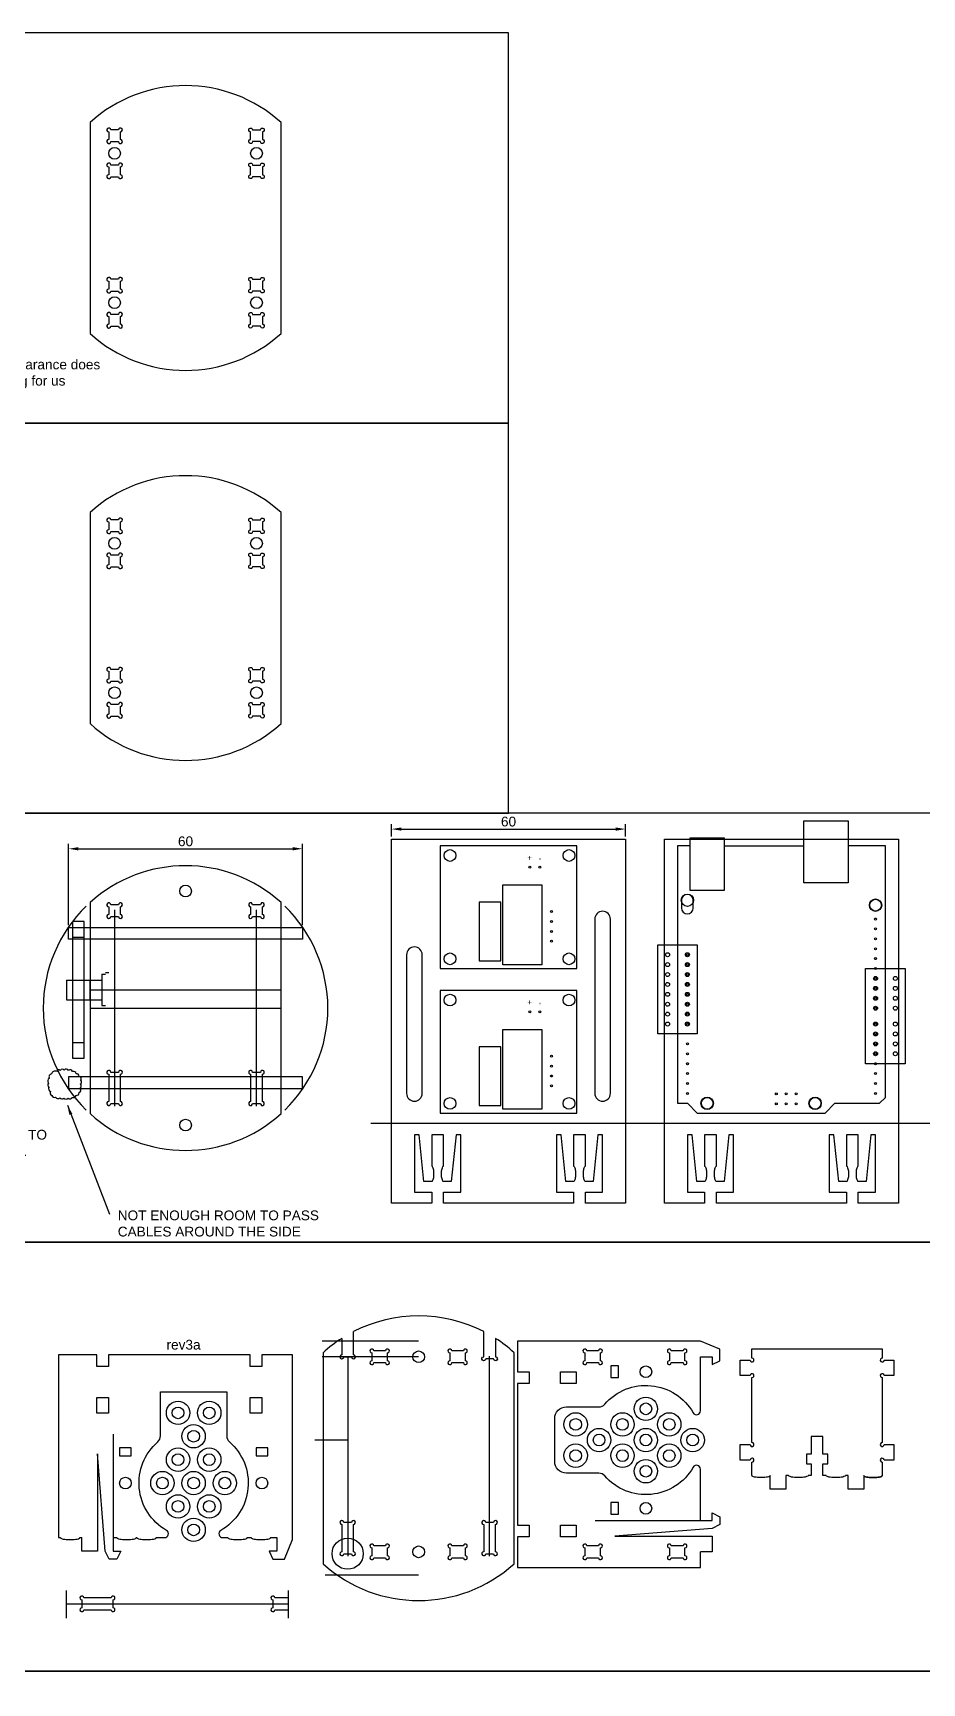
# Model space of a CAD drawing. Header units: millimetres. Extents: x 2162 to 3702, y 470 to 1904.
# Drawn here: x 2538 to 2766, y 917 to 1340 of the extents above; entities that cross this region are included whole.
import ezdxf

# ---------------------------------------------------------------- set-up
doc = ezdxf.new("R2010")
doc.units = ezdxf.units.MM
doc.layers.add('3 - First Cut', color=3, linetype='Continuous')
doc.layers.add('5 - Final Cut', color=5, linetype='Continuous')
doc.layers.add('NOTES', color=4, linetype='Continuous', plot=False)
doc.styles.get("Standard").update_dxf_attribs({"font": 'arial.ttf'})
doc.dimstyles.new('ISO-25', dxfattribs={"dimtxt": 2.5, "dimasz": 2.5, "dimexe": 1.25, "dimexo": 0.625, "dimtad": 1, "dimtxsty": 'Standard', "dimcen": 2.5, "dimadec": 0, "dimazin": 0, "dimtfac": 1, "dimtmove": 0, "dimatfit": 3, "dimfxl": 1, "dimarcsym": 0})

# ---------------------------------------------------------------- blocks, each defined once
blk = doc.blocks.new('ULN2003_cb')
for points in [[(-15.75, -17.5), (15.75, -17.5), (15.75, 17.5), (-15.75, 17.5)], [(1.25, 7.5), (-13.75, 7.5), (-13.75, 2), (1.25, 2)], [(-14.75, 1.5), (5.75, 1.5), (5.75, -8.5), (-14.75, -8.5)]]:
    blk.add_lwpolyline(points, close=True)
for centre, radius in [((-13.25, 15), 1.5), ((13.25, 15), 1.5), ((10.25, -5.46), 0.254), ((10.25, -8), 0.254), ((-8.75, -11), 0.254), ((-6.21, -11), 0.254), ((-3.67, -11), 0.254), ((-1.13, -11), 0.254), ((-13.25, -15.5), 1.5), ((13.25, -15.5), 1.5)]:
    blk.add_circle(centre, radius)
at = {"insert": (12.03, -4.64), "char_height": 1.5, "attachment_point": 1}
blk.add_mtext_dynamic_manual_height_columns('+\\P-', width=3.719, gutter_width=12.5, heights=[0], dxfattribs=at)
blk = doc.blocks.new('ArduinoUNOR3')
for points in [[(2479.39, 1678.67), (2479.39, 1675.5), (2545.43, 1675.5), (2545.43, 1678.04), (2547.97, 1680.58), (2547.97, 1713.34), (2545.43, 1715.88), (2545.43, 1727.31), (2543.9, 1728.84), (2479.39, 1728.84), (2479.39, 1719.31)], [(2479.39, 1687.56), (2479.39, 1707.88)]]:
    blk.add_lwpolyline(points)
for points in [[(2473.04, 1719.31), (2488.91, 1719.31), (2488.91, 1707.88), (2473.04, 1707.88)], [(2477.48, 1678.67), (2490.82, 1678.67), (2490.82, 1687.56), (2477.48, 1687.56)]]:
    blk.add_lwpolyline(points, close=True)
for centre, radius in [((2494.63, 1726.3), 1.59), ((2498.18, 1726.3), 0.254), ((2500.72, 1726.3), 0.254), ((2503.26, 1726.3), 0.254), ((2505.8, 1726.3), 0.254), ((2508.34, 1726.3), 0.254), ((2510.88, 1726.3), 0.254), ((2513.42, 1726.3), 0.254), ((2515.96, 1726.3), 0.254), ((2518.5, 1726.3), 0.254), ((2521.04, 1726.3), 0.254), ((2525.11, 1726.3), 0.254), ((2527.65, 1726.3), 0.254), ((2530.19, 1726.3), 0.254), ((2532.73, 1726.3), 0.254), ((2535.27, 1726.3), 0.254), ((2537.81, 1726.3), 0.254), ((2540.35, 1726.3), 0.254), ((2542.89, 1726.3), 0.254), ((2545.43, 1710.8), 1.59), ((2543.03, 1705.93), 0.254), ((2545.57, 1705.93), 0.254), ((2543.03, 1703.39), 0.254), ((2543.03, 1700.85), 0.254), ((2545.57, 1703.39), 0.254), ((2545.57, 1700.85), 0.254), ((2545.43, 1683.12), 1.59), ((2493.36, 1678.04), 1.59), ((2507.33, 1678.04), 0.254), ((2509.87, 1678.04), 0.254), ((2512.41, 1678.04), 0.254), ((2514.95, 1678.04), 0.254), ((2517.49, 1678.04), 0.254), ((2520.03, 1678.04), 0.254), ((2522.57, 1678.04), 0.254), ((2525.11, 1678.04), 0.254), ((2530.19, 1678.04), 0.254), ((2532.73, 1678.04), 0.254), ((2535.27, 1678.04), 0.254), ((2537.81, 1678.04), 0.254), ((2540.35, 1678.04), 0.254), ((2542.89, 1678.04), 0.254)]:
    blk.add_circle(centre, radius)
blk = doc.blocks.new('*D7')
at = {"layer": 'Defpoints', "color": 0, "transparency": 16777216}
for p in [(2607.16, 1130.84), (2547.16, 1110.65), (2607.16, 1110.65)]:
    blk.add_point(p, dxfattribs=at)
at = {"layer": 'NOTES', "color": 0, "lineweight": -2, "transparency": 16777216}
for p, q in [((2547.16, 1111.28), (2547.16, 1132.09)), ((2549.66, 1130.84), (2604.66, 1130.84)), ((2607.16, 1111.28), (2607.16, 1132.09))]:
    blk.add_line(p, q, dxfattribs=at)
at = {"layer": 'NOTES', "color": 0, "transparency": 16777216}
for points in [[(2549.66, 1131.26), (2549.66, 1130.43), (2547.16, 1130.84)], [(2604.66, 1131.26), (2604.66, 1130.43), (2607.16, 1130.84)]]:
    blk.add_solid(points, dxfattribs=at)
at = {"layer": 'NOTES', "color": 0, "transparency": 16777216, "insert": (2577.16, 1132.74), "char_height": 2.5, "attachment_point": 5}
blk.add_mtext('60', dxfattribs=at)
blk = doc.blocks.new('*D8')
at = {"layer": 'Defpoints', "color": 0, "transparency": 16777216}
for p in [(2690, 1135.89), (2630, 1133.35), (2690, 1133.35)]:
    blk.add_point(p, dxfattribs=at)
at = {"layer": 'NOTES', "color": 0, "lineweight": -2, "transparency": 16777216}
for p, q in [((2630, 1133.97), (2630, 1137.14)), ((2632.5, 1135.89), (2687.5, 1135.89)), ((2690, 1133.97), (2690, 1137.14))]:
    blk.add_line(p, q, dxfattribs=at)
at = {"layer": 'NOTES', "color": 0, "transparency": 16777216}
for points in [[(2632.5, 1136.31), (2632.5, 1135.48), (2630, 1135.89)], [(2687.5, 1136.31), (2687.5, 1135.48), (2690, 1135.89)]]:
    blk.add_solid(points, dxfattribs=at)
at = {"layer": 'NOTES', "color": 0, "transparency": 16777216, "insert": (2660, 1137.8), "char_height": 2.5, "attachment_point": 5}
blk.add_mtext('60', dxfattribs=at)

msp = doc.modelspace()

# ---------------------------------------------------------------- linework, layer by layer
at = {"layer": '3 - First Cut'}
for points in [[(2557.96, 1312.152), (2559.96, 1312.152, 2.4142136), (2560.46, 1312.652), (2560.46, 1314.652, 2.4142136), (2559.96, 1315.152), (2557.96, 1315.152, 2.4142136), (2557.46, 1314.652), (2557.46, 1312.652, 2.4142136)], [(2596.36, 1312.152), (2594.36, 1312.152, -2.4142136), (2593.86, 1312.652), (2593.86, 1314.652, -2.4142136), (2594.36, 1315.152), (2596.36, 1315.152, -2.4142136), (2596.86, 1314.652), (2596.86, 1312.652, -2.4142136)], [(2557.96, 1303.152), (2559.96, 1303.152, 2.4142136), (2560.46, 1303.652), (2560.46, 1305.652, 2.4142136), (2559.96, 1306.152), (2557.96, 1306.152, 2.4142136), (2557.46, 1305.652), (2557.46, 1303.652, 2.4142136)], [(2596.36, 1303.152), (2594.36, 1303.152, -2.4142136), (2593.86, 1303.652), (2593.86, 1305.652, -2.4142136), (2594.36, 1306.152), (2596.36, 1306.152, -2.4142136), (2596.86, 1305.652), (2596.86, 1303.652, -2.4142136)], [(2557.96, 1273.848), (2559.96, 1273.848, 2.4142136), (2560.46, 1274.348), (2560.46, 1276.348, 2.4142136), (2559.96, 1276.848), (2557.96, 1276.848, 2.4142136), (2557.46, 1276.348), (2557.46, 1274.348, 2.4142136)], [(2596.36, 1273.848), (2594.36, 1273.848, -2.4142136), (2593.86, 1274.348), (2593.86, 1276.348, -2.4142136), (2594.36, 1276.848), (2596.36, 1276.848, -2.4142136), (2596.86, 1276.348), (2596.86, 1274.348, -2.4142136)], [(2557.96, 1264.848), (2559.96, 1264.848, 2.4142136), (2560.46, 1265.348), (2560.46, 1267.348, 2.4142136), (2559.96, 1267.848), (2557.96, 1267.848, 2.4142136), (2557.46, 1267.348), (2557.46, 1265.348, 2.4142136)], [(2596.36, 1264.848), (2594.36, 1264.848, -2.4142136), (2593.86, 1265.348), (2593.86, 1267.348, -2.4142136), (2594.36, 1267.848), (2596.36, 1267.848, -2.4142136), (2596.86, 1267.348), (2596.86, 1265.348, -2.4142136)], [(2557.96, 1212.152), (2559.96, 1212.152, 2.4142136), (2560.46, 1212.652), (2560.46, 1214.652, 2.4142136), (2559.96, 1215.152), (2557.96, 1215.152, 2.4142136), (2557.46, 1214.652), (2557.46, 1212.652, 2.4142136)], [(2596.36, 1212.152), (2594.36, 1212.152, -2.4142136), (2593.86, 1212.652), (2593.86, 1214.652, -2.4142136), (2594.36, 1215.152), (2596.36, 1215.152, -2.4142136), (2596.86, 1214.652), (2596.86, 1212.652, -2.4142136)], [(2557.96, 1203.152), (2559.96, 1203.152, 2.4142136), (2560.46, 1203.652), (2560.46, 1205.652, 2.4142136), (2559.96, 1206.152), (2557.96, 1206.152, 2.4142136), (2557.46, 1205.652), (2557.46, 1203.652, 2.4142136)], [(2596.36, 1203.152), (2594.36, 1203.152, -2.4142136), (2593.86, 1203.652), (2593.86, 1205.652, -2.4142136), (2594.36, 1206.152), (2596.36, 1206.152, -2.4142136), (2596.86, 1205.652), (2596.86, 1203.652, -2.4142136)], [(2557.96, 1173.848), (2559.96, 1173.848, 2.4142136), (2560.46, 1174.348), (2560.46, 1176.348, 2.4142136), (2559.96, 1176.848), (2557.96, 1176.848, 2.4142136), (2557.46, 1176.348), (2557.46, 1174.348, 2.4142136)], [(2596.36, 1173.848), (2594.36, 1173.848, -2.4142136), (2593.86, 1174.348), (2593.86, 1176.348, -2.4142136), (2594.36, 1176.848), (2596.36, 1176.848, -2.4142136), (2596.86, 1176.348), (2596.86, 1174.348, -2.4142136)], [(2557.96, 1164.848), (2559.96, 1164.848, 2.4142136), (2560.46, 1165.348), (2560.46, 1167.348, 2.4142136), (2559.96, 1167.848), (2557.96, 1167.848, 2.4142136), (2557.46, 1167.348), (2557.46, 1165.348, 2.4142136)], [(2596.36, 1164.848), (2594.36, 1164.848, -2.4142136), (2593.86, 1165.348), (2593.86, 1167.348, -2.4142136), (2594.36, 1167.848), (2596.36, 1167.848, -2.4142136), (2596.86, 1167.348), (2596.86, 1165.348, -2.4142136)], [(2560.46, 1113.987), (2560.46, 1115.987, 2.4142136), (2559.96, 1116.487), (2557.96, 1116.487, 2.4142136), (2557.46, 1115.987), (2557.46, 1113.987, 2.4142136), (2557.96, 1113.487), (2559.96, 1113.487, 2.4142136)], [(2596.86, 1113.987), (2596.86, 1115.987, 2.4142136), (2596.36, 1116.487), (2594.36, 1116.487, 2.4142136), (2593.86, 1115.987), (2593.86, 1113.987, 2.4142136), (2594.36, 1113.487), (2596.36, 1113.487, 2.4142136)], [(2704.37, 1115.651, 1), (2707.37, 1115.651), (2707.37, 1117.651, 1), (2704.37, 1117.651)], [(2682.13, 1068.121, 1), (2686.13, 1068.121), (2686.13, 1112.825, 1), (2682.13, 1112.825)], [(2633.87, 1068.121, 1), (2637.87, 1068.121), (2637.87, 1103.681, 1), (2633.87, 1103.681)], [(2560.46, 1066.013), (2560.46, 1073.013, 2.4142136), (2559.96, 1073.513), (2557.96, 1073.513, 2.4142136), (2557.46, 1073.013), (2557.46, 1066.013, 2.4142136), (2557.96, 1065.513), (2559.96, 1065.513, 2.4142136)], [(2596.86, 1066.013), (2596.86, 1073.013, 2.4142136), (2596.36, 1073.513), (2594.36, 1073.513, 2.4142136), (2593.86, 1073.013), (2593.86, 1066.013, 2.4142136), (2594.36, 1065.513), (2596.36, 1065.513, 2.4142136)], [(2625.442, 999.085), (2628.442, 999.085, 2.4142136), (2628.942, 999.585), (2628.942, 1001.585, 2.4142136), (2628.442, 1002.085), (2625.442, 1002.085, 2.4142136), (2624.942, 1001.585), (2624.942, 999.585, 2.4142136)], [(2645.442, 999.085), (2648.442, 999.085, 2.4142136), (2648.942, 999.585), (2648.942, 1001.585, 2.4142136), (2648.442, 1002.085), (2645.442, 1002.085, 2.4142136), (2644.942, 1001.585), (2644.942, 999.585, 2.4142136)], [(2680.087, 999.085), (2683.087, 999.085, 2.4142136), (2683.587, 999.585), (2683.587, 1001.585, 2.4142136), (2683.087, 1002.085), (2680.087, 1002.085, 2.4142136), (2679.587, 1001.585), (2679.587, 999.585, 2.4142136)], [(2701.751, 999.085), (2704.751, 999.085, 2.4142136), (2705.251, 999.585), (2705.251, 1001.585, 2.4142136), (2704.751, 1002.085), (2701.751, 1002.085, 2.4142136), (2701.251, 1001.585), (2701.251, 999.585, 2.4142136)], [(2620.242, 950.599), (2620.242, 957.599, 2.4142136), (2619.742, 958.099), (2617.742, 958.099, 2.4142136), (2617.242, 957.599), (2617.242, 950.599, 2.4142136), (2617.742, 950.099), (2619.742, 950.099, 2.4142136)], [(2656.642, 950.599), (2656.642, 957.599, 2.4142136), (2656.142, 958.099), (2654.142, 958.099, 2.4142136), (2653.642, 957.599), (2653.642, 950.599, 2.4142136), (2654.142, 950.099), (2656.142, 950.099, 2.4142136)], [(2625.442, 949.085), (2628.442, 949.085, 2.4142136), (2628.942, 949.585), (2628.942, 951.585, 2.4142136), (2628.442, 952.085), (2625.442, 952.085, 2.4142136), (2624.942, 951.585), (2624.942, 949.585, 2.4142136)], [(2645.442, 949.085), (2648.442, 949.085, 2.4142136), (2648.942, 949.585), (2648.942, 951.585, 2.4142136), (2648.442, 952.085), (2645.442, 952.085, 2.4142136), (2644.942, 951.585), (2644.942, 949.585, 2.4142136)], [(2680.087, 949.085), (2683.087, 949.085, 2.4142136), (2683.587, 949.585), (2683.587, 951.585, 2.4142136), (2683.087, 952.085), (2680.087, 952.085, 2.4142136), (2679.587, 951.585), (2679.587, 949.585, 2.4142136)], [(2701.751, 949.085), (2704.751, 949.085, 2.4142136), (2705.251, 949.585), (2705.251, 951.585, 2.4142136), (2704.751, 952.085), (2701.751, 952.085, 2.4142136), (2701.251, 951.585), (2701.251, 949.585, 2.4142136)]]:
    msp.add_lwpolyline(points, format="xyb", close=True, dxfattribs=at)
for points in [[(2673.311, 993.724), (2673.311, 996.724), (2677.311, 996.724), (2677.311, 993.724)], [(2688.22, 995.245), (2688.22, 998.245), (2686.22, 998.245), (2686.22, 995.245)], [(2554.411, 990.125), (2557.411, 990.125), (2557.411, 986.125), (2554.411, 986.125)], [(2593.714, 990.125), (2596.714, 990.125), (2596.714, 986.125), (2593.714, 986.125)], [(2560.236, 975.215), (2563.236, 975.215), (2563.236, 977.215), (2560.236, 977.215)], [(2595.236, 975.215), (2598.236, 975.215), (2598.236, 977.215), (2595.236, 977.215)], [(2688.22, 960.245), (2688.22, 963.245), (2686.22, 963.245), (2686.22, 960.245)], [(2673.311, 954.42), (2673.311, 957.42), (2677.311, 957.42), (2677.311, 954.42)]]:
    msp.add_lwpolyline(points, close=True, dxfattribs=at)
for centre in [(2558.96, 1309.152), (2595.36, 1309.152), (2558.96, 1270.848), (2595.36, 1270.848), (2558.96, 1209.152), (2595.36, 1209.152), (2558.96, 1170.848), (2595.36, 1170.848), (2645, 1129.121), (2675.5, 1129.121), (2577.16, 1120), (2754.13, 1116.381), (2645, 1102.621), (2675.5, 1102.621), (2645, 1092.041), (2675.5, 1092.041), (2645, 1065.541), (2675.5, 1065.541), (2710.95, 1065.581), (2738.636, 1065.581), (2577.16, 1060), (2636.942, 1000.585), (2695.22, 996.745), (2575.236, 986.215), (2583.236, 986.215), (2695.22, 987.245), (2579.236, 980.215), (2677.22, 983.245), (2689.22, 983.245), (2701.22, 983.245), (2683.22, 979.245), (2695.22, 979.245), (2707.22, 979.245), (2575.236, 974.215), (2583.236, 974.215), (2677.22, 975.245), (2689.22, 975.245), (2701.22, 975.245), (2561.736, 968.215), (2571.236, 968.215), (2579.236, 968.215), (2587.236, 968.215), (2596.736, 968.215), (2695.22, 971.245), (2575.236, 962.215), (2583.236, 962.215), (2695.22, 961.745), (2579.236, 956.215), (2636.942, 950.585)]:
    msp.add_circle(centre, 1.5, dxfattribs=at)
at = {"layer": '5 - Final Cut'}
for points in [[(2601.66, 1262.945), (2601.66, 1317.055, 0.3854899), (2552.66, 1317.055), (2552.66, 1262.945, 0.3854899)], [(2601.66, 1162.945), (2601.66, 1217.055, 0.3854899), (2552.66, 1217.055), (2552.66, 1162.945, 0.3854899)], [(2601.66, 1062.945), (2601.66, 1117.055, 0.3854899), (2552.66, 1117.055), (2552.66, 1062.945, 0.3854899)]]:
    msp.add_lwpolyline(points, format="xyb", close=True, dxfattribs=at)
for points in [[(2640.3, 1040), (2630, 1040), (2630, 1133.346), (2690, 1133.346), (2690, 1040), (2679.7, 1040)], [(2710.3, 1040), (2700, 1040), (2700, 1133.346), (2760, 1133.346), (2760, 1040), (2749.7, 1040)], [(2676.7, 1040), (2643.3, 1040)], [(2746.7, 1040), (2713.3, 1040)], [(2687.22, 1004.585), (2662.311, 1004.585), (2662.311, 996.724), (2665.311, 996.724), (2665.311, 993.724), (2662.311, 993.724), (2662.311, 957.42), (2665.311, 957.42), (2665.311, 954.42), (2662.311, 954.42), (2662.311, 946.585), (2709.22, 946.585), (2709.22, 950.585)], [(2709.22, 1000.585), (2712.22, 1000.585), (2712.22, 998.585), (2714.22, 999.585), (2714.22, 1002.585), (2709.22, 1004.585), (2687.22, 1004.585)], [(2558.576, 980.715), (2558.576, 950.715), (2560.576, 950.715), (2559.576, 948.715), (2557.576, 948.715), (2556.576, 950.715), (2554.576, 975.715), (2554.576, 950.715), (2550.576, 950.715), (2550.576, 954.215)], [(2740.635, 970.12), (2740.635, 973.12), (2741.885, 973.12), (2741.885, 975.62), (2740.635, 975.62), (2740.635, 980.12), (2737.635, 980.12), (2737.635, 975.62), (2736.385, 975.62), (2736.385, 973.12), (2737.635, 973.12), (2737.635, 970.12)], [(2600.576, 954.215), (2600.576, 950.715), (2598.576, 950.715), (2599.576, 948.715), (2602.576, 948.715), (2604.576, 953.715), (2604.576, 975.715)], [(2682.22, 958.585), (2712.22, 958.585), (2712.22, 960.585), (2714.22, 959.585), (2714.22, 957.585), (2712.22, 956.585), (2687.22, 954.585), (2712.22, 954.585), (2712.22, 950.585), (2709.22, 950.585)]]:
    msp.add_lwpolyline(points, dxfattribs=at)
for points in [[(2643.3, 1040), (2643.3, 1042.779), (2647.735, 1042.779), (2647.735, 1057.5), (2646.532, 1057.5), (2645.3, 1045.5), (2643.3, 1045.5, -0.308613), (2643.167, 1045.591), (2643.028, 1045.946, -0.0936315), (2642.821, 1047.04), (2642.821, 1047.96, -0.0936315), (2643.028, 1049.054), (2643.167, 1049.409, -0.308613), (2643.3, 1049.5), (2643.3, 1057.5), (2640.3, 1057.5), (2640.3, 1049.5, -0.308613), (2640.433, 1049.409), (2640.572, 1049.054, -0.0936315), (2640.779, 1047.96), (2640.779, 1047.04, -0.0936315), (2640.572, 1045.946), (2640.433, 1045.591, -0.308613), (2640.3, 1045.5), (2638.3, 1045.5), (2637.068, 1057.5), (2635.865, 1057.5), (2635.865, 1042.779), (2640.3, 1042.779), (2640.3, 1040)], [(2679.7, 1040), (2679.7, 1042.779), (2684.135, 1042.779), (2684.135, 1057.5), (2682.932, 1057.5), (2681.7, 1045.5), (2679.7, 1045.5, -0.308613), (2679.567, 1045.591), (2679.428, 1045.946, -0.0936315), (2679.221, 1047.04), (2679.221, 1047.96, -0.0936315), (2679.428, 1049.054), (2679.567, 1049.409, -0.308613), (2679.7, 1049.5), (2679.7, 1057.5), (2676.7, 1057.5), (2676.7, 1049.5, -0.308613), (2676.833, 1049.409), (2676.972, 1049.054, -0.0936315), (2677.179, 1047.96), (2677.179, 1047.04, -0.0936315), (2676.972, 1045.946), (2676.833, 1045.591, -0.308613), (2676.7, 1045.5), (2674.7, 1045.5), (2673.468, 1057.5), (2672.265, 1057.5), (2672.265, 1042.779), (2676.7, 1042.779), (2676.7, 1040)], [(2713.3, 1040), (2713.3, 1042.779), (2717.735, 1042.779), (2717.735, 1057.5), (2716.532, 1057.5), (2715.3, 1045.5), (2713.3, 1045.5, -0.308613), (2713.167, 1045.591), (2713.028, 1045.946, -0.0936315), (2712.821, 1047.04), (2712.821, 1047.96, -0.0936315), (2713.028, 1049.054), (2713.167, 1049.409, -0.308613), (2713.3, 1049.5), (2713.3, 1057.5), (2710.3, 1057.5), (2710.3, 1049.5, -0.308613), (2710.433, 1049.409), (2710.572, 1049.054, -0.0936315), (2710.779, 1047.96), (2710.779, 1047.04, -0.0936315), (2710.572, 1045.946), (2710.433, 1045.591, -0.308613), (2710.3, 1045.5), (2708.3, 1045.5), (2707.068, 1057.5), (2705.865, 1057.5), (2705.865, 1042.779), (2710.3, 1042.779), (2710.3, 1040)], [(2749.7, 1040), (2749.7, 1042.779), (2754.135, 1042.779), (2754.135, 1057.5), (2752.932, 1057.5), (2751.7, 1045.5), (2749.7, 1045.5, -0.308613), (2749.567, 1045.591), (2749.428, 1045.946, -0.0936315), (2749.221, 1047.04), (2749.221, 1047.96, -0.0936315), (2749.428, 1049.054), (2749.567, 1049.409, -0.308613), (2749.7, 1049.5), (2749.7, 1057.5), (2746.7, 1057.5), (2746.7, 1049.5, -0.308613), (2746.833, 1049.409), (2746.972, 1049.054, -0.0936315), (2747.179, 1047.96), (2747.179, 1047.04, -0.0936315), (2746.972, 1045.946), (2746.833, 1045.591, -0.308613), (2746.7, 1045.5), (2744.7, 1045.5), (2743.468, 1057.5), (2742.265, 1057.5), (2742.265, 1042.779), (2746.7, 1042.779), (2746.7, 1040)], [(2617.242, 1005.312), (2617.242, 1001.085, 2.4142136), (2617.742, 1000.585), (2619.742, 1000.585, 2.4142136), (2620.242, 1001.085), (2620.242, 1007.041)], [(2653.642, 1007.041, 0.2421851), (2620.242, 1007.041)], [(2656.642, 1005.312), (2656.642, 1000.572, -2.4142136), (2656.142, 1000.072), (2654.142, 1000.072, -2.4142136), (2653.642, 1000.572), (2653.642, 1007.041)], [(2617.242, 1005.312, 0.0414635), (2612.442, 1001.641), (2612.442, 947.53, 0.3854899), (2661.442, 947.53), (2661.442, 1001.641, 0.0414635), (2656.642, 1005.312, 0.0414635)], [(2604.576, 975.715), (2604.576, 1001.125), (2596.714, 1001.125), (2596.714, 998.125), (2593.714, 998.125), (2593.714, 1001.125), (2557.411, 1001.125), (2557.411, 998.125), (2554.411, 998.125), (2554.411, 1001.125), (2544.576, 1001.125), (2544.576, 954.215), (2545.08, 954.215, 0.2878165), (2545.166, 954.078, 0.063192), (2545.812, 953.862, 0.0286933), (2546.549, 953.758, 0.0206664), (2547.58, 953.715, 0.0206664), (2548.611, 953.758, 0.0286933), (2549.348, 953.862, 0.063192), (2549.994, 954.078, 0.2878165), (2550.08, 954.215), (2550.576, 954.215)], [(2709.22, 958.585), (2709.22, 971.762, 0.7678377), (2707.353, 972.261, -0.5153605), (2684.657, 970.058, 0.2170558), (2683.147, 970.745), (2674.836, 970.745, -0.4142137), (2671.836, 973.745), (2671.836, 984.745, -0.4142137), (2674.836, 987.745), (2683.147, 987.745, 0.2170558), (2684.657, 988.433, -0.5153603), (2707.353, 986.23, 0.7678359), (2709.22, 986.728), (2709.22, 1000.585)], [(2737.635, 970.12), (2736.842, 970.12, -0.2878165), (2736.757, 969.983, -0.063192), (2736.11, 969.766, -0.0286933), (2735.374, 969.663, -0.0206664), (2734.342, 969.62, -0.0206664), (2733.311, 969.663, -0.0286933), (2732.575, 969.766, -0.063192), (2731.928, 969.983, -0.2878165), (2731.842, 970.12), (2731.135, 970.12), (2731.135, 966.62), (2727.135, 966.62), (2727.135, 970.12, -0.2811445), (2727.05, 969.981, -0.0663164), (2726.447, 969.766, -0.0304435), (2725.754, 969.663, -0.0219794), (2724.785, 969.62, -0.0219794), (2723.816, 969.663, -0.0304435), (2723.123, 969.766, -0.0663164), (2722.52, 969.981, -0.2811445), (2722.435, 970.12), (2722.435, 970.12), (2722.435, 973.589, 2.4142136), (2721.935, 974.089), (2719.435, 974.089), (2719.435, 978.089), (2721.935, 978.089, 2.4142136), (2722.435, 978.589), (2722.435, 995.253, 2.4142136), (2721.935, 995.753), (2719.435, 995.753), (2719.435, 999.753), (2721.935, 999.753, 2.4142136), (2722.435, 1000.253), (2722.435, 1002.62), (2755.835, 1002.62), (2755.835, 1000.253, 2.4142136), (2756.335, 999.753), (2758.835, 999.753), (2758.835, 995.753), (2756.335, 995.753, 2.4142136), (2755.835, 995.253), (2755.835, 978.589, 2.4142136), (2756.335, 978.089), (2758.835, 978.089), (2758.835, 974.089), (2756.335, 974.089, 2.4142136), (2755.835, 973.589), (2755.835, 970.12, -0.2811445), (2755.75, 969.981, -0.0663164), (2755.147, 969.766, -0.0304435), (2754.454, 969.663, -0.0219794), (2753.485, 969.62, -0.0219794), (2752.516, 969.663, -0.0304435), (2751.823, 969.766, -0.0663164), (2751.22, 969.981, -0.2811445), (2751.135, 970.12, 0.2811445), (2751.22, 969.981, 0.0663164), (2751.823, 969.766, 0.0304435), (2752.516, 969.663, 0.0219794), (2753.485, 969.62, 0.0219794), (2754.454, 969.663, 0.0304435), (2755.147, 969.766, 0.0663164), (2755.75, 969.981, 0.2811445), (2755.835, 970.12)], [(2558.576, 954.215), (2559.548, 954.215, 0.2878165), (2559.634, 954.078, 0.063192), (2560.28, 953.862, 0.0286933), (2561.017, 953.758, 0.0206664), (2562.048, 953.715, 0.0206664), (2563.079, 953.758, 0.0286933), (2563.816, 953.862, 0.063192), (2564.462, 954.078, 0.2878165), (2564.548, 954.215), (2564.664, 954.215, 0.2878165), (2564.75, 954.078, 0.063192), (2565.397, 953.862, 0.0286933), (2566.133, 953.758, 0.0206664), (2567.164, 953.715, 0.0206664), (2568.196, 953.758, 0.0286933), (2568.932, 953.862, 0.063192), (2569.578, 954.078, 0.2878165), (2569.664, 954.215), (2571.753, 954.215, 0.7678377), (2572.252, 956.082, -0.5153605), (2570.048, 978.779, 0.2170558), (2570.736, 980.288), (2570.736, 991.599), (2587.736, 991.599), (2587.736, 980.288, 0.2170558), (2588.423, 978.779, -0.5153603), (2586.22, 956.082, 0.7678359), (2586.719, 954.215), (2588.007, 954.215, 0.2878165), (2588.093, 954.078, 0.063192), (2588.739, 953.862, 0.0286933), (2589.476, 953.758, 0.0206664), (2590.507, 953.715, 0.0206664), (2591.538, 953.758, 0.0286933), (2592.275, 953.862, 0.063192), (2592.921, 954.078, 0.2878165), (2593.007, 954.215), (2593.995, 954.215, 0.2878165), (2594.08, 954.078, 0.063192), (2594.727, 953.862, 0.0286933), (2595.463, 953.758, 0.0206664), (2596.495, 953.715, 0.0206664), (2597.526, 953.758, 0.0286933), (2598.262, 953.862, 0.063192), (2598.909, 954.078, 0.2878165), (2598.995, 954.215), (2600.576, 954.215)], [(2751.135, 970.12), (2751.135, 966.62), (2747.135, 966.62), (2747.135, 970.12), (2746.428, 970.12, -0.2878165), (2746.342, 969.983, -0.063192), (2745.696, 969.766, -0.0286933), (2744.959, 969.663, -0.0206664), (2743.928, 969.62, -0.0206664), (2742.897, 969.663, -0.0286933), (2742.16, 969.766, -0.063192), (2741.514, 969.983, -0.2878165), (2741.428, 970.12), (2740.635, 970.12)]]:
    msp.add_lwpolyline(points, format="xyb", dxfattribs=at)
for centre in [(2695.22, 987.245), (2575.236, 986.215), (2583.236, 986.215), (2677.22, 983.245), (2689.22, 983.245), (2701.22, 983.245), (2579.236, 980.215), (2683.22, 979.245), (2695.22, 979.245), (2707.22, 979.245), (2677.22, 975.245), (2689.22, 975.245), (2701.22, 975.245), (2575.236, 974.215), (2583.236, 974.215), (2695.22, 971.245), (2571.236, 968.215), (2579.236, 968.215), (2587.236, 968.215), (2575.236, 962.215), (2583.236, 962.215), (2579.236, 956.215)]:
    msp.add_circle(centre, 3, dxfattribs=at)
at = {"layer": 'NOTES'}
for p, q in [((2558.96, 1115.152), (2558.96, 1064.848)), ((2595.36, 1064.848), (2595.36, 1115.152)), ((2548.195, 1108.152), (2551.195, 1108.152)), ((2546.66, 1097.152), (2546.66, 1092.152)), ((2546.66, 1097.152), (2555.66, 1097.152)), ((2552.66, 1092.152), (2552.66, 1097.152)), ((2555.66, 1098.652), (2555.66, 1090.652)), ((2555.66, 1098.652), (2556.66, 1098.652)), ((2556.66, 1099.152), (2557.46, 1099.152)), ((2546.66, 1092.152), (2555.66, 1092.152)), ((2552.66, 1094.652), (2601.66, 1094.652)), ((2552.66, 1090), (2601.66, 1090)), ((2555.66, 1090.652), (2556.66, 1090.652)), ((2548.195, 1081.152), (2551.195, 1081.152)), ((2624.655, 1060.5), (2839.973, 1060.5)), ((2636.942, 1004.585), (2612.174, 1004.585)), ((2636.942, 1000.585), (2612.174, 1000.585)), ((2618.742, 1000.737), (2618.742, 949.433)), ((2655.142, 949.433), (2655.142, 1000.737)), ((2618.742, 979.245), (2610.329, 979.245)), ((2636.942, 944.585), (2612.965, 944.585)), ((2546.576, 940.658), (2546.576, 933.551)), ((2603.549, 933.551), (2603.549, 940.658)), ((2546.576, 937.247), (2603.549, 937.247))]:
    msp.add_line(p, q, dxfattribs=at)
for points in [[(2410, 1240), (2660, 1240), (2660, 1340), (2410, 1340)], [(2410, 1140), (2660, 1140), (2660, 1240), (2410, 1240)], [(2410, 1030), (2886.457, 1030), (2886.457, 1140), (2410, 1140)], [(2607.16, 1107.652), (2547.16, 1107.652), (2547.16, 1110.652), (2607.16, 1110.652)], [(2548.195, 1077.152), (2551.195, 1077.152), (2551.195, 1112.152), (2548.195, 1112.152)], [(2698.25, 1106.221), (2708.41, 1106.221), (2708.41, 1083.361), (2698.25, 1083.361)], [(2751.59, 1100.125), (2761.75, 1100.125), (2761.75, 1075.741), (2751.59, 1075.741)], [(2607.16, 1072.348), (2547.16, 1072.348), (2547.16, 1069.348), (2607.16, 1069.348)], [(2410, 920), (2886.457, 920), (2886.457, 1030), (2410, 1030)], [(2410, 810), (2886.457, 810), (2886.457, 920), (2410, 920)]]:
    msp.add_lwpolyline(points, close=True, dxfattribs=at)
for points in [[(2542.821, 1073.122, 0.5205671), (2542.223, 1071.97, 0.5205671), (2542.223, 1071.97, 0.5205671), (2542.053, 1070.775, 0.5205671), (2542.053, 1070.775, 0.5205671), (2542.138, 1069.666, 0.5205671), (2542.138, 1069.666, 0.5205671), (2542.522, 1068.642, 0.5205671), (2542.522, 1068.642, 0.5205671), (2542.906, 1067.618, 0.5205671), (2542.906, 1067.618, 0.5205671), (2543.845, 1067.148, 0.5205671), (2543.845, 1067.148, 0.5205671), (2544.955, 1066.978, 0.5205671), (2544.955, 1066.978, 0.5205671), (2545.979, 1066.935, 0.5205671), (2545.979, 1066.935, 0.5205671), (2547.046, 1066.935, 0.5205671), (2547.046, 1066.935, 0.5205671), (2548.114, 1067.106, 0.5205671), (2548.114, 1067.106, 0.5205671), (2549.095, 1067.618, 0.5205671), (2549.095, 1067.618, 0.5205671), (2549.864, 1068.343, 0.5205671), (2549.864, 1068.343, 0.5205671), (2550.12, 1069.41, 0.5205671), (2550.12, 1069.41, 0.5205671), (2550.162, 1070.476, 0.5205671), (2550.162, 1070.476, 0.5205671), (2550.333, 1071.5, 0.5205671), (2550.333, 1071.5, 0.5205671), (2549.864, 1072.482, 0.5205671), (2549.864, 1072.482, 0.5205671), (2549.095, 1073.164, 0.5205671), (2549.095, 1073.164, 0.5205671), (2548.199, 1073.719, 0.5205671), (2548.199, 1073.719, 0.5205671), (2547.175, 1074.018, 0.5205671), (2547.175, 1074.018, 0.5205671), (2546.065, 1074.103, 0.5205671), (2546.065, 1074.103, 0.5205671), (2545.04, 1074.018, 0.5205671), (2545.04, 1074.018, 0.5205671), (2544.059, 1073.719, 0.5205671), (2544.059, 1073.719, 0.5205671)], [(2551.076, 935.747), (2558.076, 935.747, 2.4142136), (2558.576, 936.247), (2558.576, 938.247, 2.4142136), (2558.076, 938.747), (2551.076, 938.747, 2.4142136), (2550.576, 938.247), (2550.576, 936.247, 2.4142136)]]:
    msp.add_lwpolyline(points, format="xyb", close=True, dxfattribs=at)
msp.add_lwpolyline([(2603.549, 938.747), (2600.049, 938.747, 2.4142136), (2599.549, 938.247), (2599.549, 936.247, 2.4142136), (2600.049, 935.747), (2603.549, 935.747)], format="xyb", dxfattribs=at)
for centre, radius in [((2700.79, 1103.681), 0.51), ((2705.87, 1103.681), 0.51), ((2700.79, 1101.141), 0.51), ((2705.87, 1101.141), 0.51), ((2700.79, 1098.601), 0.51), ((2700.79, 1096.061), 0.51), ((2705.87, 1098.601), 0.51), ((2705.87, 1096.061), 0.51), ((2754.13, 1097.585), 0.51), ((2759.21, 1097.585), 0.51), ((2700.79, 1093.521), 0.51), ((2700.79, 1090.981), 0.51), ((2705.87, 1093.521), 0.51), ((2705.87, 1090.981), 0.51), ((2754.13, 1095.045), 0.51), ((2754.13, 1092.505), 0.51), ((2759.21, 1095.045), 0.51), ((2759.21, 1092.505), 0.51), ((2700.79, 1088.441), 0.51), ((2705.87, 1088.441), 0.51), ((2754.13, 1089.965), 0.51), ((2759.21, 1089.965), 0.51), ((2700.79, 1085.901), 0.51), ((2705.87, 1085.901), 0.51), ((2754.13, 1085.901), 0.51), ((2754.13, 1083.361), 0.51), ((2759.21, 1085.901), 0.51), ((2759.21, 1083.361), 0.51), ((2754.13, 1080.821), 0.51), ((2754.13, 1078.281), 0.51), ((2759.21, 1080.821), 0.51), ((2759.21, 1078.281), 0.51), ((2618.742, 950.099), 4)]:
    msp.add_circle(centre, radius, dxfattribs=at)
for start, end in [(134.22141, 225.77859), (314.22141, 45.77859)]:
    msp.add_arc((2577.16, 1090), 36.5, start, end, dxfattribs=at)

# ---------------------------------------------------------------- block references
for name, p, rotation in [('ArduinoUNOR3', (1027.831, 3611.008), 270), ('ULN2003_cb', (2660, 1115.871), 90), ('ULN2003_cb', (2660, 1078.791), 90)]:
    msp.add_blockref(name, p, dxfattribs=dict(at, rotation=rotation))

# ---------------------------------------------------------------- texts
at = {"layer": 'NOTES', "char_height": 2.5, "attachment_point": 1}
for s, width, insert in [('this clearance does nothing for us', 40.05344, (2525.198, 1256.264)), ('NEEDS TO BE ACCURATE TO THICKNESS OF MATERIAL', 49.51707, (2492.153, 1058.778)), ('NOT ENOUGH ROOM TO PASS CABLES AROUND THE SIDE', 53.01711, (2559.776, 1038.102)), ('rev3a', 53.01711, (2572.284, 1004.936))]:
    msp.add_mtext_dynamic_manual_height_columns(s, width=width, gutter_width=12.5, heights=[0], dxfattribs=dict(at, insert=insert))

# ---------------------------------------------------------------- dimensions: what is measured, and where the dimension line sits
at = {"layer": 'NOTES'}
for base, p1, p2, picture, middle in [((2690, 1135.895), (2630, 1133.346), (2690, 1133.346), '*D8', (2660, 1137.796)), ((2607.16, 1130.843), (2547.16, 1110.652), (2607.16, 1110.652), '*D7', (2577.16, 1132.744))]:
    dim = msp.add_linear_dim(base=base, p1=p1, p2=p2, dimstyle='ISO-25', dxfattribs=at)
    dim.commit()
    dim.dimension.update_dxf_attribs({"geometry": picture, "text_midpoint": middle})

# ---------------------------------------------------------------- leaders
msp.add_leader([(2546.852, 1065.078), (2557.685, 1037.168)], dimstyle='ISO-25', override={"dimgap": 0.625, "dimtad": 0}, dxfattribs=at)

doc.saveas('drawing.dxf')
